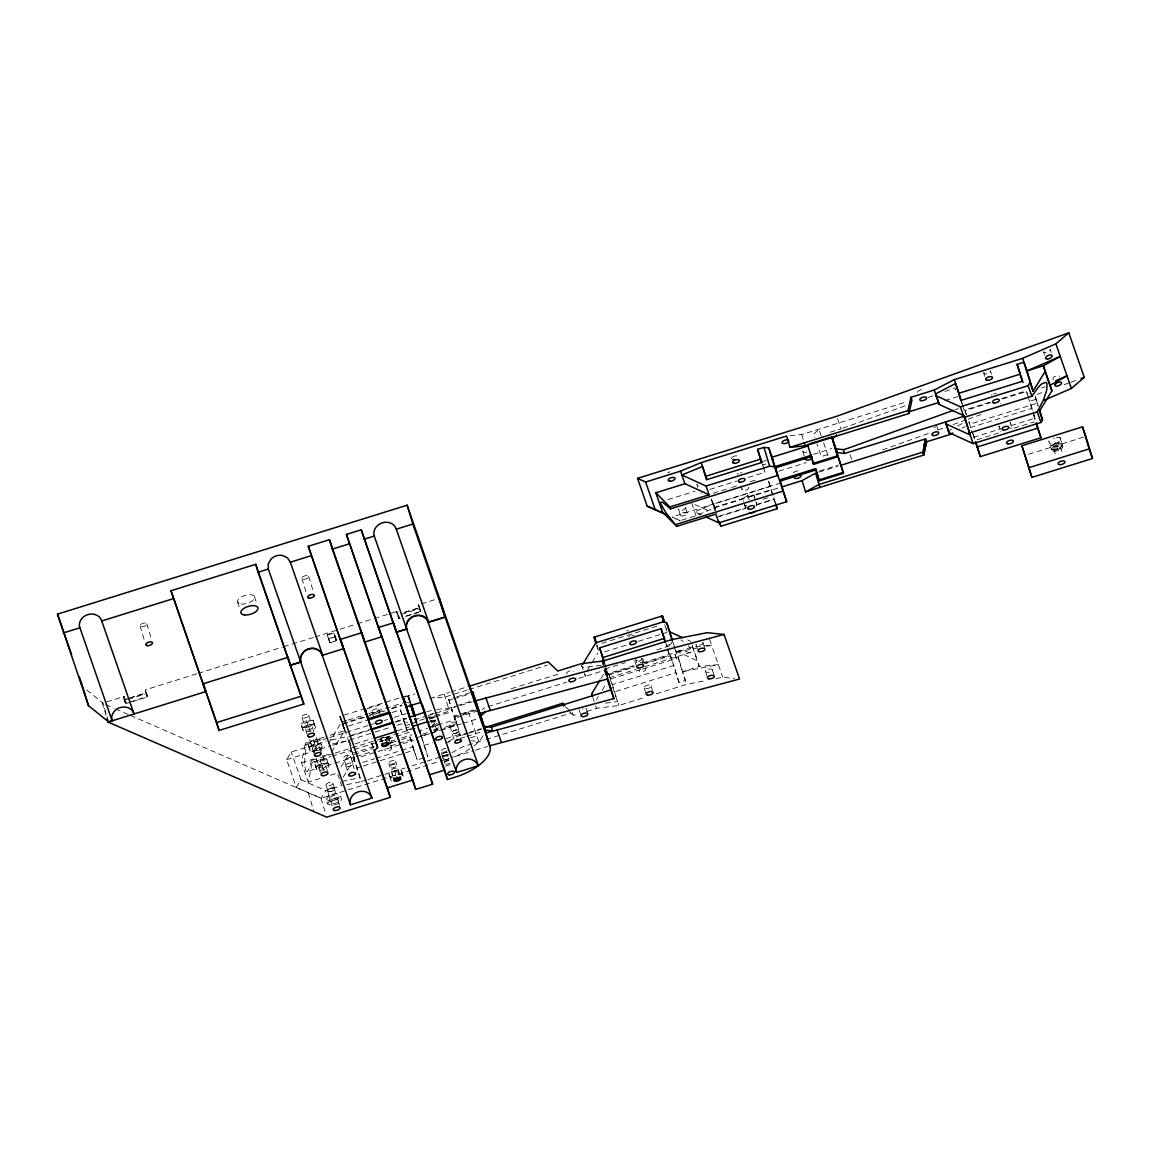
<?xml version="1.0" encoding="UTF-8"?>
<svg xmlns="http://www.w3.org/2000/svg" width="1150" height="1150" viewBox="0 0 1150 1150"><rect width="100%" height="100%" fill="white"/><g stroke="black" fill="none" stroke-linecap="round" stroke-linejoin="round"><path stroke-width="0.75" stroke-dasharray="5 3.75" d="M324.099 737.164L305.354 743.015L306.015 744.898L304.405 764.103L306.116 771.779L354.732 757.059M308.603 783.107L301.516 762.766L305.354 743.015M333.514 753.609L311.434 760.495L312.096 762.378L308.257 782.144L321.942 777.874M311.434 760.495L309.364 768.286L307.107 771.894M340.371 781.799L341.723 785.666L325.838 790.625L321.181 798.258L296.283 787.419L286.652 759.633L291.295 751.985L326.226 741.103M328.498 743.461L341.521 722.071L346.61 720.489M331.531 752.172L344.554 730.796L325.809 736.633M341.061 766.964L351.296 750.174L332.551 756.01M343.174 777.213L354.329 758.885L348.004 739.306M586.716 671.356L591.373 663.723M592.308 662.199L597.885 653.042M600.933 678.615L605.59 670.982L607.66 677.839M596.505 699.502L598.374 696.454M602.097 690.345L605.806 684.236M296.283 787.419L300.955 779.772L291.295 751.985M326.269 799.552L328.799 795.699L335.8 793.514L340.256 795.196L341.564 799.523L339.034 803.39L332.034 805.561L327.577 803.893L326.269 799.552L330.726 801.234L337.726 799.049L340.256 795.196M327.577 803.893L330.107 800.026L337.108 797.856L341.564 799.523M462.674 715.516L468.021 710.628L478.802 741.621L471.442 740.701M482.425 709.679L484.567 707.724M388.614 739.939L390.713 738.041L388.815 736.345M301.041 724.04L306.533 720.547L313.145 720.259L314.252 723.465L315.574 727.792L310.069 731.285L303.456 731.572L301.041 724.04L303.456 731.572M302.349 728.381L307.841 724.888L314.453 724.601L315.574 727.792M302.148 727.231L308.761 726.944L314.252 723.465M307.769 743.417L313.274 739.924L319.887 739.637L320.994 742.842L315.502 746.321L308.89 746.609L307.769 743.417L310.198 750.95L316.811 750.663L322.302 747.169L319.887 739.637M309.077 747.744L314.582 744.266L321.195 743.978L322.302 747.169M314.511 762.795L320.016 759.302L326.629 759.014L327.736 762.206L329.044 766.547L323.553 770.026L316.94 770.313L314.511 762.795L316.94 770.313M315.819 767.122L321.324 763.643L327.937 763.356L329.044 766.547M754.917 498.108L753.883 495.147L747.773 495.42L742.699 498.64L743.719 501.587M315.632 765.986L322.244 765.699L327.736 762.206M427.8 723.364L433.306 719.871L434.614 724.212L431.854 725.952M428.907 726.556L435.519 726.268L439.645 723.652M433.521 730.753L436.827 730.609L440.953 727.993M394.579 770.601L395.887 774.928L390.396 778.421L391.503 781.612L389.074 774.079L394.579 770.601L401.192 770.313L402.299 773.504L399.553 775.244M1055.542 443.224L1050.453 446.444L1051.488 449.406L1057.598 449.132L1062.672 445.912L1061.651 442.951L1055.542 443.224L1053.889 437.762M1051.531 449.808L1048.8 440.982L1049.835 443.929L1055.944 443.67L1061.033 440.45L1059.998 437.489L1055.413 437.69M644.604 666.727L690.101 652.553L691.61 651.662L691.639 649.966L688.332 645.711M448.486 741.376L458.951 735.612L467.461 732.952M451.893 752.689L462.372 746.911L484.337 740.068M948.391 430.704L951.481 429.108M957.648 425.917L963.815 422.726M962.076 428.202L965.166 426.607M389.203 743.619L392.021 742.383L390.713 738.041M387.147 744.452L392.021 742.383L389.174 739.838L388.298 736.949M681.734 520.159L696.038 515.703L714.538 507.869L778.521 487.945M387.766 743.978L392.021 742.383L388.398 743.015M842.734 428.231L906.387 405.346M928.165 397.512L933.182 395.715M944.912 391.489L954.96 387.881L955.722 390.166M955.046 409.759L958.381 408.552M882.467 449.966L929.559 433.033M937.969 430.014L944.696 427.599M953.106 424.566L966.561 419.736M968.242 419.132L981.697 414.287M1037.199 394.335L1043.927 391.92M1064.109 384.661L1069.155 382.849M1070.837 382.246L1075.883 380.42M789.949 435.692L801.766 434.527L906.861 401.767M830.242 432.199L835.015 430.718M838.091 429.755L841.053 428.835L837.258 417.91M944.969 400.588L957.677 396.621M763.327 461.366L766.346 460.417M762.349 464.169L762.694 464.988L765.713 464.039M667.819 499.661L695.031 491.179M813.409 454.293L831.795 448.558M709.852 489.411L736.575 481.088M748.262 477.437L764.951 472.247L763.269 467.403M989.733 402.198L964.131 410.176L962.449 405.332M1001.679 398.475L1025.584 391.029M966.101 414.043L965.08 410.651L990.682 402.673M1002.628 398.949L1026.519 391.503L1028.776 397.957M827.698 454.581L821.344 456.564L816.902 443.799M1041.699 387.838L1045.091 386.788M778.837 471.198L806.279 462.645M713.187 493.264L730.02 488.017M731.702 487.499L738.429 485.401M750.202 481.721L756.944 479.636M780.994 482.871L672.089 516.982L680.153 520.648L673.886 517.917M819.605 471.011L838.465 465.132M715.573 510.37L713.676 504.059L770.04 486.493L773.26 496.139M818.915 472.118L837.516 466.325M711.318 499.258L713.805 507.509L771.018 489.684M970.197 427.613L1031.651 408.466L1035.977 421.346M129.519 702.118L147.459 696.526L146.323 692.76L125.12 699.358L124.114 696.454L102.393 703.225L106.016 715.214M196.693 673.842L145.202 689.885L146.28 692.99L131.028 697.734M198.202 673.368L282.339 647.148M283.676 646.731L313.174 637.546M314.884 637.014L355.479 624.364M357.19 623.832L373.118 618.858M374.282 618.499L397.095 611.398L398.116 614.301M405.562 616.515L420.814 611.771L418.543 604.713L436.224 599.207M329.863 642.864L327.189 634.642L333.974 632.529L335.397 636.597L336.648 640.751L329.863 642.864L328.454 638.796L335.397 636.597M327.362 635.016L333.716 633.032L335.067 636.913L328.713 638.883L329.849 642.663L336.202 640.679L333.716 633.032M763.126 499.272L769.954 497.145M404.628 612.26L419.304 607.689L418.284 604.785L420.44 611.469L405.763 616.041M129.332 698.266L124.243 699.847L123.165 696.756L125.436 703.814L130.525 702.219M404.369 612.562L419.621 607.804L418.543 604.713M719.196 516.149L746.523 507.639M756.772 504.448L773.849 499.114L775.517 503.916M717.169 517.198L745.775 508.286M755.881 505.137L774.381 499.359M973.561 437.302L1000.874 428.792M1011.123 425.601L1035.014 418.154L1029.897 401.177L1036.251 399.208L1038.177 405.576M132.221 701.701L147.473 696.943L145.303 689.856M420.814 611.771L419.736 608.666L397.699 615.538L398.777 618.628L403.866 617.047M977.054 439.717L1000.615 432.371M1014.084 428.174L1034.296 421.878M1028.603 454.279L1084.163 436.971M362.94 717.097L342.599 723.436L345.216 732.679L339.811 716.421L399.726 697.878M401.422 697.36L408.192 695.247L410.464 701.471M366.864 708.86L383.166 703.786M405.016 696.972L414.906 693.881M348.206 719.986L366.951 714.15M368.647 713.618L405.936 702.003M369.725 714.984L384.977 710.24M391.762 708.127L401.925 704.95M339.811 716.421L342.513 724.169L364.55 717.298M366.246 716.781L384.891 710.959M391.676 708.846L401.839 705.683M601.867 643.353L659.511 625.384M429.999 698.467L449.262 692.458M450.973 691.926L467.993 686.622M348.68 726.024L367.051 720.303M392.092 712.497L400.444 709.895L407.79 732.78M467.302 690.058L445.165 696.957L433.363 698.136M468.999 689.526L547.299 665.131M429.18 727.72L454.911 719.713L448.716 699.401L455.156 697.403M456.766 696.9L471.27 692.386M306.015 744.898L328.095 738.012M329.791 737.481L374.023 723.695M384.143 720.547L387.593 719.469M394.335 717.37L406.223 713.676M448.716 699.401L449.046 700.321L452.266 699.329M453.876 698.826L468.366 694.298M604.569 651.863L628.303 644.46M638.48 641.298L660.517 634.426M662.199 633.894L667.288 632.313M351.397 735.324L370.199 729.474M395.816 721.481L406.065 718.29M426.578 711.893L433.406 709.766M348.723 736.762L368.747 730.509M395.456 722.186L406.611 718.764M436.784 709.435L448.586 708.256L455.371 706.143M457.053 705.626L472.319 700.867M511.304 688.721L558.771 673.929M286.652 759.633L330.898 745.833M332.609 745.301L373.448 732.579M375.159 732.047L390.468 727.274M397.282 725.147L407.603 722.099M414.302 719.842L426.219 716.134M427.915 715.602L458.562 706.057M460.259 705.525L472.176 701.816M417.464 726.225L416.041 721.51L424.623 718.836M426.334 718.304L452.065 710.283M400.444 709.895L405.317 725.65L409.86 724.241M411.369 723.767L415.912 722.344L414.704 718.333L415.912 722.344M430.201 718.477L433.636 717.399M435.347 716.867L452.496 711.519L449.046 700.321M666.195 645.653L673.038 643.511L671.686 639.644M355.005 743.892L371.967 738.616M397.382 730.696L409.256 726.987M656.751 649.865L672.003 645.121L671.039 642.031M301.516 762.766L313.49 759.029M323.768 755.837L330.611 753.696M411.499 728.582L406.956 729.991L403.592 719.713L405.317 725.65M335.211 753.077L418.442 727.145L422.136 737.754M457.628 726.268L454.466 715.918L473.786 709.895M607.358 677.494L604.914 669.041L625.255 662.702M454.466 715.918L454.782 716.838L461.222 714.84M462.832 714.337L477.336 709.823M487.988 706.661L566.619 682.166M578.594 678.428L604.497 670.364L606.754 676.847M312.096 762.378L330.841 756.542M354.373 749.426L410.823 731.846M478.573 710.729L454.408 718.261L454.911 719.713M418.384 729.488L418.887 730.94L427.469 728.266M674.044 646.401L676.056 652.179L692.516 647.062L702.607 646.099M352.619 753.236L374.656 746.364M391.604 741.089L394.996 740.025M401.781 737.912L411.944 734.749M606.582 673.842L604.871 668.179L606.898 674.001L634.009 665.548M642.491 662.903L674.705 652.869L676.401 658.519L679.089 659.741L685.357 680.484L679.003 682.453L670.508 655.802L644.906 663.78M604.742 664.801L608.106 674.489L633.722 666.511M645.668 662.788L669.559 655.342L667.518 648.543M366.419 780.031L361.359 781.612L352.662 754.86L372.859 748.564M391.359 742.799L399.783 740.169M401.465 739.651L409.874 737.021L417.234 759.906L424.796 757.548M614.172 691.926L609.054 674.964L634.656 666.971M427.527 732.665L420.67 734.807L427.829 756.599L417.723 724.356M434.398 730.523L437.819 729.459M444.691 727.317L456.694 723.58M421.101 736.043L429.683 733.369M431.394 732.837L457.125 724.816M356.428 756.527L371.738 751.755M390.439 745.933L397.239 743.806M398.949 743.274L414.244 738.516M415.955 737.984L429.41 733.786M431.077 733.269L439.444 730.667M441.111 730.135L461.179 723.882M462.846 723.364L477.882 718.678M609.212 677.753L636.166 669.357M361.1 756.772L376.366 752.014M378.062 751.496L413.655 740.399M640.809 669.616L608.594 679.65L604.914 669.041M642.505 669.084L676.401 658.519L673.771 650.943M362.768 762.45L374.541 758.77M376.223 758.253L399.783 750.907M401.465 750.389L413.253 746.709M609.054 674.964L612.433 684.638L673.871 665.491L679.003 682.453M423.948 745.459L432.529 742.799M446.243 738.516L459.971 734.246L460.474 735.698L466.914 733.686M330.496 775.201L335.627 773.605M469.157 732.421L481.074 728.712M356.644 768.042L361.689 766.475M363.371 765.958L378.522 761.228M380.204 760.711L403.765 753.365M405.447 752.848L413.856 750.217L417.234 759.906M468.524 733.183L484.639 728.166M445.496 743.015L453.531 740.514M459.957 738.516L465.074 736.92M466.771 736.388L482.094 731.616M615.883 691.394L675.625 672.779M470.451 737.84L476.804 735.856M486.033 739.536L570.558 713.201M572.254 712.669L573.562 715.487L578.493 713.949M442.089 756.269L447.681 754.529M368.101 779.513L405.131 767.97M411.872 765.871L425.342 761.674M427.024 761.156L440.493 756.959M442.175 756.427L448.902 754.328M586.716 711.39L596.562 708.314L618.901 705.482L646.012 697.029M130.396 715.401L321.022 798.301L438.739 761.616M440.45 761.084L448.974 758.439M454.983 756.556L473.843 750.677M475.568 750.145L487.571 746.408M656.19 693.867L686.708 684.351L705.597 680.628M444.791 760.164L448.989 758.856M444.015 761.803L451.001 759.633M445.323 766.144L450.915 764.391M388.183 743.489L392.021 742.383M331.243 740.011L347.976 736.388M332.594 743.892L349.327 740.269L352.144 748.334M342.01 781.454L360.022 777.731L352.662 754.86M346.639 784.659L361.359 781.612M715.904 678.586L722.775 677.235L734.505 678.486M676.056 652.179L696.383 648.212M706.546 646.228L711.634 645.236L722.775 677.235M385.652 740.456L389.174 739.838M601.306 665.232L582.418 667.633L581.842 665.749M605.533 703.139L617.55 701.615L612.433 684.638M704.289 645.941L711.634 645.236L708.371 635.821M399.194 774.784L402.5 774.64L403.607 777.846L401.192 770.313M690.101 652.553L678.227 650.196M406.726 702.477L410.004 702.88M105.685 704.663L113.922 708.242M115.575 708.946L128.743 714.682M300.955 779.772L325.838 790.625M694.887 504.577L709.392 511.189M701.141 514.769L694.686 511.822L713.187 504.002L715.185 510.6M687.599 639.932L690.805 641.398M676.056 651.029L697.561 660.819L699.272 666.482L718.405 664.643L682.324 671.758L676.056 651.029L679.089 659.741M680.929 639.932L683.387 641.571M86.811 690.043L102.925 703.053L108.1 720.188M569.221 711.419L573.562 715.487M565.469 706.819L570.63 711.433M410.607 702.679L410.579 703.11M340.673 716.881L342.513 724.169M342.599 723.436L345.316 731.242M1035.244 396.29L1037.602 403.075L969.795 424.206L968.889 421.619M1011.152 425.356L1010.131 422.395L1011.986 428.088M999.968 428.849L998.933 425.888L1000.586 431.351M965.08 410.651L967.322 417.105M973.144 433.838L975.372 440.234M960.768 400.488L961.889 403.707M850.008 454.581L851.647 459.281M821.258 436.08L818.915 429.353L813.568 434.24L814.689 437.417M823.601 442.808L829.208 458.908M768.717 481.332L771.894 491.122M756.571 503.571L756.053 502.09L756.614 503.973M713.676 504.059L717.011 513.648M711.505 499.158L714.538 507.869M713.805 507.509L714.926 510.729M691.653 503.111L696.038 515.703M691.955 644.676L697.561 660.819M692.516 647.062L699.272 666.482L682.324 671.758L686.708 684.351M664.657 624.738L666.77 630.804M670.508 655.802L673.871 665.491M667.316 648.873L669.559 655.342M603.391 660.919L604.296 663.507M615.308 695.146L618.901 705.482M596.807 645.725L599.481 653.444M581.512 665.045L585.436 676.301L584.861 674.418M593.141 698.223L594.219 701.558M595.671 705.726L596.562 708.314M419.419 608.551L420.44 611.469M451.562 708.831L452.496 711.519M444.159 694.054L448.586 708.256M397.584 614.675L396.506 611.57L398.777 618.628M416.041 721.51L416.473 722.746L415.668 720.188M389.074 774.079L390.195 777.285M336.648 640.751L333.974 632.529M334.866 636.798L336.202 640.679M373.563 748.061L371.249 741.419L373.146 747.701M327.189 634.642L329.849 642.663M354.329 758.885L346.049 733.096M337.856 774.525L339.365 778.881M147.459 696.526L146.438 693.622L124.358 700.709L125.436 703.814M146.395 693.838L147.473 696.943M125.249 700.221L126.27 703.124L124.114 696.454M606.783 676.416L603.951 667.805M341.435 719.009L346.596 735.267M418.341 728.597L421.058 736.388L418.442 727.145M414.992 718.621L416.329 722.761M602.14 662.084L603.52 666.454M602.284 660.071L603.721 664.7M415.811 718.175L417.162 722.962M1051.158 352.432L1050.223 349.327A3.551 1.639 -19.9 0 1 1047.851 351.914A3.551 1.639 -19.9 0 1 1043.783 352.087M1043.524 351.728L1044.531 355.062M1059.998 437.489L1062.729 446.315M1060.53 447.005L1062.499 453.546M1060.142 447.522L1060.703 449.406M1058.589 443.095L1059.164 444.978M1055.944 443.67L1057.598 449.132M1054.536 449.262L1055.111 451.145M1052.997 444.834L1053.572 446.717M1053.745 449.118L1056.217 457.283M1035.144 396.865L1038.033 406.439M1026.519 391.503L1027.554 394.896M1028.057 396.592L1031.651 408.466M1033.62 415.035L1035.604 421.604M991.501 374.095L990.509 370.803A3.551 1.639 -19.9 0 1 986.815 373.808A3.551 1.639 -19.9 0 1 983.997 372.269M983.811 373.204L984.759 376.366M973.029 433.924L974.999 440.493M968.961 422.036L972.541 433.909M961.572 401.695L963.111 406.784M936.503 425.299L937.868 429.827M801.766 434.527L803.706 440.982M802.916 451.519L804.253 455.989M773.849 497.662L775.273 502.392M768.531 481.433L772.901 495.966M762.709 464.801L764.06 469.272M753.883 495.147L755.536 500.609M747.773 495.42L749.426 500.882M740.887 485.875L742.023 489.641M744.539 504.318L745.43 507.466M697.863 487.514L696.957 484.524A3.551 1.639 -16.8 0 0 698.337 485.314M685.486 507.668L687.197 513.317A3.551 1.639 -16.8 0 1 682.122 516.034A3.551 1.639 -16.8 0 1 681.964 513.13A3.551 1.639 -16.8 0 1 687.197 513.317M678.615 509.349L680.326 514.999M712.454 669.961L714.322 676.171M703.009 642.821L704.893 649.046M705.453 671.341L707.466 677.997M696.009 644.201L698.021 650.871M672.98 642.031L675.021 648.801M665.462 641.758L667 646.846M642.922 658.95L644.216 663.191M651.044 685.803L653.027 692.415M641.599 658.677L643.598 665.289M636.568 662.472L635.72 659.64A3.551 1.639 -16.8 0 0 640.507 659.812M644.259 687.916L646.156 694.226M634.814 660.79L636.252 665.534M604.009 660.919L608.106 674.489M606.898 674.001L607.746 676.818M604.497 670.364L606.452 676.804M596.965 645.826L597.813 648.658M586.054 708.084L587.88 714.107M579.183 709.751L580.491 714.092M454.782 716.838L460.474 735.698M458.462 730.652L461.438 740.471M449.751 725.348A3.565 1.222 -17 0 0 453.574 725.449A3.565 1.222 -17 0 0 456.55 723.235A3.565 2.041 -16.6 0 0 452.496 722.344A3.565 2.041 -16.6 0 0 449.751 725.348L453.977 739.464M435.519 726.268L436.827 730.609M441.427 752.661L442.189 755.176M442.017 755.234L443.152 759A3.551 1.639 -16.8 0 1 444.748 756.916A3.551 1.639 -16.8 0 1 448.558 756.111M398.489 615.552L399.251 618.067L397.095 611.398M428.907 716.493L430.043 720.259M417.551 726.699L418.887 730.94M409.328 700.939L407.618 695.29L410.32 703.038L408.192 695.247M409.874 737.021L413.856 750.217M388.226 736.762L389.936 742.426M390.784 745.243L391.647 748.075M395.629 761.271L396.764 765.038M397.929 768.919L399.064 772.699M378.796 709.636L380.506 715.3M380.837 736.747L383.151 744.539M388.844 763.384L389.979 767.151M391.187 771.118L392.323 774.899M372.011 711.749L373.721 717.413M308.703 576.351L313.361 591.776M301.918 578.464L306.576 593.889M350.592 747.414L352.303 753.077M341.838 722.229L343.548 727.893M346.064 765.799L343.821 758.367A3.565 2.041 -16.6 0 1 346.553 755.349A3.565 2.041 -16.6 0 1 350.606 756.24L352.849 763.701M352.676 763.744L355.623 773.49M345.891 765.857L348.853 775.661M326.629 759.014L327.937 763.356M332.882 783.279A3.551 1.639 -16.8 0 1 327.808 785.996A3.551 1.639 -16.8 0 1 327.649 783.092A3.551 1.639 -16.8 0 1 332.882 783.279L334.578 788.943A3.551 1.639 -16.8 0 1 329.518 791.66A3.551 1.639 -16.8 0 1 329.36 788.756A3.551 1.639 -16.8 0 1 334.578 788.943M337.726 799.049L339.034 803.39M334.377 788.771L337.108 797.856M337.956 800.644L340.069 807.616M313.145 720.259L314.453 724.601M320.706 748.19L321.554 751.022M322.719 755.478L324.544 761.516A3.551 1.639 -16.8 0 1 319.757 764.376A3.551 1.639 -16.8 0 1 319.082 761.616A3.551 1.639 -16.8 0 1 324.544 761.516M325.853 765.842A3.551 1.639 -16.8 0 1 321.066 768.703A3.551 1.639 -16.8 0 1 320.39 765.943A3.551 1.639 -16.8 0 1 325.853 765.842L327.951 772.829M316.437 737.653L317.803 742.181A3.551 1.639 -16.8 0 1 312.929 744.999A3.551 1.639 -16.8 0 1 312.426 742.196A3.551 1.639 -16.8 0 1 317.803 742.181M319.111 746.523A3.551 1.639 -16.8 0 1 314.238 749.34A3.551 1.639 -16.8 0 1 313.734 746.523A3.551 1.639 -16.8 0 1 319.111 746.523L321.224 753.494M308.717 715.056L310.989 722.588M312.297 726.929L314.41 733.901M322.244 765.699L323.553 770.026M320.016 759.302L321.324 763.643M315.502 746.321L316.811 750.663M313.274 739.924L314.582 744.266M308.761 726.944L310.069 731.285M306.533 720.547L307.841 724.888M326.011 784.976L327.721 790.625M327.606 790.898L329.877 798.445M330.726 801.234L332.868 808.349M328.799 795.699L330.107 800.026M313.921 750.303L315.201 754.544M316.351 758.957L317.716 763.485M319.024 767.826L321.123 774.798M309.594 739.551L310.96 744.064M312.283 748.406L313.964 753.983M302.019 717.37L304.304 724.917M305.613 729.244L307.711 736.216M308.89 746.609L310.198 750.95M321.022 798.301L325.68 813.726M254.624 596.807L256.522 603.06M308.257 792.753L313.95 811.613M237.633 601.953L239.991 609.759M146.855 623.875L151.498 639.299M140.07 625.988L144.728 641.413M666.195 628.648L666.928 631.091M597.037 645.006L597.554 646.904M1010.031 428.044A5.865 2.702 -16.8 0 1 1011.094 428.303M746.048 506.618A5.865 2.702 -16.8 0 1 744.812 504.864M756.197 503.369A5.865 2.702 -16.8 0 1 756.312 505.482M745.847 508.07A5.865 2.702 -16.8 0 1 746.436 505.137M991.458 395.068A3.551 1.639 -16.8 0 1 992.076 394.608M993.686 393.875A3.551 1.639 -16.8 0 1 996.245 393.588M737.179 474.317A3.551 1.639 -16.8 0 1 738.559 473.441M740.312 472.894A3.551 1.639 -16.8 0 1 741.98 472.823M731.443 458.749A3.551 1.639 -16.8 0 1 731.63 457.829M732.061 457.341A3.551 1.639 -16.8 0 1 736.057 455.831A3.551 1.639 -16.8 0 1 738.257 457.082M748.549 487.169A3.551 1.639 -16.8 0 1 745.502 490.259A3.551 1.639 -16.8 0 1 742.21 488.736M685.342 507.251A3.551 1.639 -16.8 0 1 682.137 510.183A3.551 1.639 -16.8 0 1 678.716 508.889M667.762 472.823A3.551 1.639 -16.8 0 1 670.277 471.859M701.471 493.134A3.565 2.041 -16.6 0 1 700.666 493.048M806.84 452.007A3.551 1.639 -16.8 0 1 803.376 452.022A3.551 1.639 -16.8 0 1 803.519 450.11M793.27 472.995A3.551 1.639 -16.8 0 1 796.389 471.169A3.551 1.639 -16.8 0 1 799.609 471.428M1000.557 403.736A3.551 1.639 -16.8 0 1 1001.219 403.894M917.599 392.323A3.551 1.639 -19.9 0 1 920.647 389.807A3.551 1.639 -19.9 0 1 924.284 390.123M935.597 426.779A3.551 1.639 -19.9 0 1 934.116 427.671M1053.688 379.471A3.551 1.639 -19.9 0 1 1054.924 376.467A3.551 1.639 -19.9 0 1 1059.653 376.452M628.604 636.769A3.551 1.639 -16.8 0 1 629.984 635.893M631.738 635.346A3.551 1.639 -16.8 0 1 634.053 635.433M640.277 662.688A3.551 1.639 -16.8 0 1 643.957 662.817M390.914 747.443A3.551 1.639 -16.8 0 1 390.641 749.8A3.551 1.639 -16.8 0 1 385.997 750.936A3.551 1.639 -16.8 0 1 385.48 748.779M645.193 668.207A3.551 1.639 -16.8 0 1 643.066 671.442A3.551 1.639 -16.8 0 1 639.314 670.033M387.076 737.553A3.551 1.639 -16.8 0 1 385.336 740.197M382.706 740.844A3.551 1.639 -16.8 0 1 380.736 739.105M382.533 737.754A3.551 1.639 -16.8 0 1 383.396 737.423M314.654 750.936A3.551 1.639 -16.8 0 1 315.387 748.291A3.551 1.639 -16.8 0 1 320.318 747.73A3.551 1.639 -16.8 0 1 318.708 750.476M434.398 716.335A3.551 1.639 -16.8 0 1 429.784 717.212A3.551 1.639 -16.8 0 1 429.769 714.926A3.551 1.639 -16.8 0 1 434.398 713.647M435.534 720.101A3.551 1.639 -16.8 0 1 430.129 720.461A3.551 1.639 -16.8 0 1 433.895 717.471M350.606 756.24A3.565 1.222 -17 0 1 347.631 758.454A3.565 1.222 -17 0 1 343.807 758.367M447.221 750.706A3.551 1.639 -16.8 0 1 441.298 751.769M441.226 750.49A3.551 1.639 -16.8 0 1 445.668 748.477M448.356 754.472A3.551 1.639 -16.8 0 1 443.814 755.996A3.551 1.639 -16.8 0 1 442.491 754.098A3.551 1.639 -16.8 0 1 446.804 752.258M641.341 658.317A3.551 1.639 -16.8 0 1 639.616 660.962A3.551 1.639 -16.8 0 1 635.073 661.164M567.008 674.058A3.551 1.639 -16.8 0 1 568.833 671.255A3.551 1.639 -16.8 0 1 573.39 671.399M583.179 708.817A3.551 1.639 -16.8 0 1 582.303 709.104M702.751 642.447A3.565 1.624 -8.9 0 1 700.508 644.963A3.565 1.624 -8.9 0 1 696.023 644.187M387.967 736.402A3.551 1.639 -16.8 0 1 385.811 739.22A3.551 1.639 -16.8 0 1 381.441 738.875M483 735.655A43.642 20.154 -16.8 0 1 473.412 746.35M469.847 748.88A43.642 20.154 -16.8 0 1 452.396 757.376M448.184 754.529A3.551 1.639 -16.8 0 1 443.397 756.024A3.551 1.639 -16.8 0 1 442.635 753.825A3.551 1.639 -16.8 0 1 447.422 752.33M450.009 763.097A3.551 1.639 -16.8 0 1 445.841 764.132M444.461 763.341A3.551 1.639 -16.8 0 1 446.056 761.257A3.551 1.639 -16.8 0 1 449.866 760.438M435.433 720.116A3.551 1.639 -16.8 0 1 429.884 720.36A3.551 1.639 -16.8 0 1 434.499 717.428M438.495 727.763A3.551 1.639 -16.8 0 1 432.587 728.827M432.515 727.548A3.551 1.639 -16.8 0 1 436.957 725.535M395.427 775.546A3.551 1.639 -16.8 0 1 392.567 773.821A3.551 1.639 -16.8 0 1 398.087 772.024A3.551 1.639 -16.8 0 1 397.181 774.971M385.696 737.452A3.551 1.639 -16.8 0 1 385.839 740.111M382.447 741.161A3.551 1.639 -16.8 0 1 380.894 738.947M382.274 738.07A3.551 1.639 -16.8 0 1 384.905 737.423M448.701 758.756A3.551 1.639 -16.8 0 1 444.533 759.791M437.187 723.422A3.551 1.639 -16.8 0 1 431.279 724.5M431.207 723.206A3.551 1.639 -16.8 0 1 435.634 721.208M642.318 658.447A3.551 1.639 -16.8 0 1 641.269 659.396M626.894 631.12A3.551 1.639 -16.8 0 1 628.274 630.243M705.654 670.479L705.424 670.91A3.565 1.624 -9 0 0 706.229 672.017L706.862 672.232A3.565 1.624 -9 0 0 711.505 671.456A3.565 1.624 -9 0 0 711.735 669.271L711.045 669.07A3.565 1.624 -9 0 0 705.683 670.45M458.419 731.515L458.074 731.989A3.436 1.596 -16.8 0 1 452.467 733.341A3.436 1.596 -16.8 0 1 454.739 730.279A3.436 1.596 -16.8 0 1 458.419 731.515M1055.125 449.909A3.551 1.639 -16.8 0 0 1060.544 447.436A3.551 1.639 -16.8 0 0 1055.743 446.832A3.551 1.639 -16.8 0 0 1055.125 449.909M1053.242 449.219A5.865 2.702 -16.8 0 0 1062.197 445.151A5.865 2.702 -16.8 0 0 1054.263 444.159A5.865 2.702 -16.8 0 0 1053.242 449.219M1053.803 451.102A5.865 2.702 -16.8 0 0 1062.773 447.034A5.865 2.702 -16.8 0 0 1054.823 446.042A5.865 2.702 -16.8 0 0 1053.803 451.102M390.224 764.175A3.551 1.639 -16.8 0 0 395.643 761.702A3.551 1.639 -16.8 0 0 390.842 761.099A3.551 1.639 -16.8 0 0 390.224 764.175M391.359 767.941A3.551 1.639 -16.8 0 0 396.793 765.483A3.551 1.639 -16.8 0 0 391.978 764.879A3.551 1.639 -16.8 0 0 391.359 767.941M347.271 766.648A3.551 1.639 -16.8 0 0 352.705 764.189A3.551 1.639 -16.8 0 0 347.889 763.571A3.551 1.639 -16.8 0 0 347.271 766.648M453.387 733.585A3.551 1.639 -16.8 0 0 458.821 731.113A3.551 1.639 -16.8 0 0 454.006 730.509A3.551 1.639 -16.8 0 0 453.387 733.585M645.624 688.706A3.551 1.639 -16.8 0 0 651.058 686.248A3.551 1.639 -16.8 0 0 646.242 685.63A3.551 1.639 -16.8 0 0 645.624 688.706M373.391 712.54A3.551 1.639 -16.8 0 0 378.81 710.082A3.551 1.639 -16.8 0 0 374.009 709.478A3.551 1.639 -16.8 0 0 373.391 712.54M328.986 791.674A3.551 1.639 -16.8 0 0 334.406 789.202A3.551 1.639 -16.8 0 0 329.561 788.627A3.551 1.639 -16.8 0 0 328.986 791.674M331.272 799.221A3.551 1.639 -16.8 0 0 336.677 796.734A3.551 1.639 -16.8 0 0 331.832 796.159A3.551 1.639 -16.8 0 0 331.272 799.221M392.624 771.88A3.551 1.639 -16.8 0 0 397.972 769.35A3.551 1.639 -16.8 0 0 393.07 768.847A3.551 1.639 -16.8 0 0 392.624 771.88M332.58 803.548A3.551 1.639 -16.8 0 0 337.985 801.076A3.551 1.639 -16.8 0 0 333.155 800.501A3.551 1.639 -16.8 0 0 332.58 803.548M303.557 718.074A3.551 1.639 -16.8 0 0 308.804 715.473A3.551 1.639 -16.8 0 0 303.758 715.084A3.551 1.639 -16.8 0 0 303.557 718.074M305.828 725.607A3.551 1.639 -16.8 0 0 311.075 723.005A3.551 1.639 -16.8 0 0 306.029 722.631A3.551 1.639 -16.8 0 0 305.828 725.607M307.136 729.948A3.551 1.639 -16.8 0 0 312.383 727.346A3.551 1.639 -16.8 0 0 307.338 726.958A3.551 1.639 -16.8 0 0 307.136 729.948M240.954 603.966A8.884 4.097 -16.8 0 0 254.653 597.914A8.884 4.097 -16.8 0 0 242.779 596.246A8.884 4.097 -16.8 0 0 240.954 603.966M141.45 626.779A3.551 1.639 -16.8 0 0 146.869 624.306A3.551 1.639 -16.8 0 0 142.054 623.702A3.551 1.639 -16.8 0 0 141.45 626.779M303.298 579.255A3.551 1.639 -16.8 0 0 308.717 576.797A3.551 1.639 -16.8 0 0 303.916 576.193A3.551 1.639 -16.8 0 0 303.298 579.255"/><path stroke-width="1.5" d="M926.138 440.321L923.292 453.589L925.046 449.046L926.138 440.321L924.039 446.143L925.046 449.046L923.795 455.041L805.503 491.898L802.082 480.599L815.537 473.182L819.964 487.399M924.039 446.143L925.419 438.941M924.442 452.051L924.169 451.317L923.795 455.041L922.789 452.137L925.549 438.897L840.894 465.276M666.037 514.51L647.177 506.144L637.546 478.357L645.61 482.022L680.541 471.141L701.155 462.645L786.586 436.037L789.992 447.336L805.173 445.826L909.003 413.482L907.997 410.579L910.929 397.282L934.246 390.022L954.299 379.644L1022.58 358.369L1055.901 343.864L1068.796 332.839L1084.292 377.401L1071.398 388.427L1044.042 400.286M909.003 413.482L911.95 400.186L910.929 397.282M925.046 449.046L926.742 441.744L925.549 438.897M457.254 739.68A3.479 1.596 -25.3 0 0 455.285 741.161L454.969 741.75A3.206 1.394 -41.9 0 0 455.256 742.986L455.731 743.101A3.479 1.596 -25.3 0 0 457.988 742.814L460.949 741.606A3.464 1.409 -79.7 0 1 461.323 741.247L460.575 739.723L457.269 739.709M964.577 417.306L969.464 433.004L1037.271 411.872L1043.151 400.588L1046.716 390.238L1047.032 383.582L1045.911 382.26L1041.469 384.071L1038.45 387.076L1031.852 396.276L964.045 417.407L960.351 406.798L936.158 395.772L935.583 393.889L955.636 383.525L960.768 400.488L1022.206 381.34L1017.089 364.377L1023.931 362.236L1033.074 391.216L1045.12 371.436L1043.409 365.772L1060.242 356.399L1055.901 343.864M582.777 664.211L595.801 642.836L663.607 621.704L666.899 623.214L672.477 640.349M592.207 695.779L591.632 693.881L599.998 680.139M960.351 406.798L1028.158 385.667L1030.055 382.548M1022.58 358.369L1026.95 370.904L1043.409 365.772L1051.876 390.856L1039.485 411.211L1042.518 419.937L1040.966 422.481L973.159 443.613L948.966 432.587L945.372 422.036L949.742 434.585L926.742 441.744M382.202 743.288C380.003 747.169 388.053 744.927 389.203 743.619M389.275 712.195L368.086 718.793L365.24 709.363L377.66 747.586L374.095 750.849L390.281 797.352L326.701 817.161L108.086 722.071L107.051 718.649M485.702 711.505L480.355 716.393L479.219 712.612M832.399 438.883L836.668 434.973M361.229 529.805L447.479 779.527L458.088 776.221A43.642 20.154 -16.8 0 0 475.539 767.726L479.104 765.196A43.642 20.154 -16.8 0 0 490.159 746.896L412.821 524.041L396.29 529.187A11.543 10.235 -19.2 0 0 382.317 522.819A11.543 10.235 -19.2 0 0 374.253 536.058L456.607 772.498L478.386 765.713L428.159 622.337A11.241 9.962 -19.2 0 0 414.546 616.141A11.241 9.962 -19.2 0 0 406.698 629.021L396.261 632.27L361.229 529.805L346.409 534.419L381.599 636.841L364.478 642.174L361.804 632.701L340.443 639.357L377.66 747.586M1050.166 385.207L1067.013 375.82L1060.242 356.399L1026.95 370.904L1033.074 391.216M805.503 491.898L818.958 484.495L922.789 452.137M386.386 744.855L388.183 743.489L388.125 742.21M949.742 434.585L952.833 432.989M1055.758 380.707L1067.013 375.82L1071.398 388.427M1068.796 332.839L836.697 416.286L637.546 478.357M953.364 410.363L847.823 448.313L843.381 449.693L836.007 448.773L837.143 452.539L844.517 453.459L964.447 416.099L970.14 434.944L945.947 423.919M1080.928 378.609L1084.292 377.401M112.154 720.791L79.379 626.175A11.543 10.235 -19.2 0 1 88.162 614.488A11.543 10.235 -19.2 0 1 101.416 620.051L134.018 713.977L133.774 713.029A11.543 10.235 -19.2 0 0 120.506 707.48A11.543 10.235 -19.2 0 0 111.722 719.152L112.154 720.791L108.618 721.913L88.464 705.64L57.5 614.143L407.129 505.181L439.473 598.187L445.007 617.09L428.159 622.337M396.434 632.227L406.597 629.036A11.543 10.235 -19.2 0 1 414.661 615.811A11.543 10.235 -19.2 0 1 428.634 622.179L445.165 617.033M287.946 657.369L290.332 665.289L300.783 662.026L300.495 661.264A11.328 10.034 -19.2 0 1 308.071 649.247A11.328 10.034 -19.2 0 1 321.612 653.646L322.23 655.342L343.462 648.729L308.286 546.293L329.475 539.695L396.003 731.558L374.814 738.171L340.443 639.357M108.086 722.071L205.721 691.624L170.991 590.726L255.746 564.319L290.476 665.217L300.653 662.069L300.653 656.707L303.6 651.849A11.543 10.235 -19.2 0 1 314.626 648.413L319.743 650.756L322.69 655.198L290.317 562.149M255.746 564.319L258.132 572.24L268.295 569.063L268.295 563.701L271.242 558.857A11.543 10.235 -19.2 0 1 282.268 555.421L287.385 557.75L290.346 562.192L311.132 555.723M63.193 632.989L79.81 627.814M101.674 621L173.377 598.647M329.475 539.695L332.321 549.125L349.255 543.849M364.076 539.221L374.253 536.058M779.887 479.679L786.686 501.716L718.879 522.848L715.846 514.136L676.646 526.341L666.296 513.202L660.689 503.973L660.416 502.392L662.457 502.176L670.565 508.861L777.572 475.511L774.554 466.842L769.652 466.224L706.071 486.033L681.878 475.007L702.506 466.526L706.488 479.723L761.587 462.559L757.591 449.363L763.959 447.379L768.861 447.997L773.289 461.682L772.398 458.534M954.299 379.644L959.014 393.214L1020.467 374.066L1017.089 364.377M789.992 447.336L907.997 410.579M909.549 411.614L938.601 402.558L939.176 404.455L963.369 415.466M701.155 462.645L705.87 476.215L760.969 459.051L761.803 461.84M809.197 444.015L831.738 436.986L843.496 473.283L819.346 480.801L815.566 468.697L779.542 479.909L779.973 481.16L815.997 469.933M662.903 513.144L655.831 492.789L684.911 483.733L709.104 494.759L706.071 486.033M843.496 473.283L835.144 447.522L837.746 456.766L813.596 464.284L807.587 444.518L808.091 445.97L772.067 457.197L771.564 455.745L774.913 466.627L810.937 455.4M810.434 453.948L811.368 456.636L775.344 467.863L774.913 466.627M655.831 492.789L669.904 506.963L709.104 494.759M813.28 463.364L837.43 455.846L837.746 456.766M781.885 486.896L802.082 480.599M675.999 524.457L782.992 491.107L786.686 501.716M819.016 479.881L843.18 472.363M378.58 627.469L393.588 622.797M258.132 572.24L303.816 704.03L219.061 730.451L203.191 683.776L288.089 657.297M719.152 521.482L720.82 526.269L777.184 508.717L775.761 503.973M976.982 447.048L1037.587 428.159L1040.922 437.747L980.318 456.636L975.502 442.132M1021.904 445.74L1082.509 426.851L1085.844 436.439L1092.5 458.491L1031.895 477.379L1021.904 445.74L1031.895 477.379M1028.56 467.791L1089.165 448.902L1092.5 458.491M203.191 683.776L216.66 722.531L301.429 696.124M595.801 642.836L594.09 637.186L661.897 616.055L664.053 622.251M469.689 686.09L547.989 661.696L557.764 671.025L581.066 663.751L603.391 660.919L671.686 639.644L707.279 632.687L724.04 634.455L739.536 679.018L489.282 745.876M421.044 702.291L406.223 706.905L403.377 697.475L412.965 726.283L427.786 721.654L425.414 713.805M368.719 719.785L390.425 713.029M603.721 661.408L599.624 647.838L661.063 628.691L663.881 636.755M370.199 729.474L393.156 722.143L396.003 731.558M409.486 717.226L424.939 712.238L422.136 704.159M372.082 729.474L392.121 723.235M599.624 647.838L602.988 657.527L664.441 638.365L665.462 641.758M473.872 701.284L724.04 634.455M479.349 713.474L607.085 679.133M486.191 727.116L562.781 703.254L564.952 705.381M483.978 726.283L491.338 727.202L611.268 689.827L607.329 678.471M608.178 679.549L613.856 698.611L486.119 732.952L439.314 598.23M374.138 749.728L387.435 787.923L412.864 780.002L415.711 789.417L432.659 784.142L346.409 534.419M429.812 774.712L444.633 770.098L447.479 779.527M371.896 798.114L371.277 796.418A11.328 10.034 -19.2 0 0 357.736 792.019A11.328 10.034 -19.2 0 0 350.161 804.023L350.448 804.799L371.896 798.114L322.23 655.342M647.177 506.144L665.85 514.266M705.985 516.968L718.879 522.848M669.918 631.882L682.769 637.747M662.572 512.167L676.646 526.341M594.938 637.646L596.404 643.612M1045.12 371.436L1051.876 390.856M1028.158 385.667L1031.852 396.276M1037.271 411.872L1040.966 422.481M969.464 433.004L973.159 443.613M934.246 390.022L938.601 402.558M936.158 395.772L939.176 404.455M832.312 438.15L837.027 451.677M815.566 468.697L819.346 480.801M804.166 442.923L805.173 445.826M757.591 449.363L760.553 458.634M775.517 503.916L777.184 508.717M680.541 471.141L684.911 483.733M669.904 506.963L670.565 508.861M645.61 482.022L655.27 509.809M594.09 637.186L596.102 642.994M607.013 678.428L613.856 698.611M591.632 693.881L592.638 696.771M562.781 703.254L563.788 706.158M485.789 697.576L490.159 710.111M496.929 729.589L501.299 742.124M473.196 692.803L472.88 691.883L484.639 728.166M396.29 529.187L428.634 622.179M393.415 622.854L444.633 770.098M410.378 703.973L414.302 715.746M432.659 784.142L378.753 627.411M389.793 712.454L392.596 720.518M396.592 733.24L412.864 780.002M332.321 549.125L364.651 642.117M364.478 642.174L415.711 789.417M308.286 546.293L343.462 648.729M268.295 569.02L350.448 804.799M290.332 665.289L303.816 704.03M170.991 590.726L205.721 691.624M57.5 614.143L71.602 654.695M79.249 676.66L82.182 685.098M664.743 622.236L662.472 616.012L664.211 622.481M411.154 704.174L414.402 714.136M761.257 460.877L761.875 462.774M477.236 705.812L481.232 717.643L480.542 714.941M412.031 706.273L415.323 716.622M475.856 701.428L476.776 704.346M782.992 491.107L774.956 466.268L777.572 475.511M1082.509 426.851L1089.165 448.902M1039.629 410.363L1042.518 419.937M1036.466 422.999L1040.922 437.747M1036.107 423.243L1037.587 428.159M1020.97 375.762L1023.026 382.548M975.861 441.873L980.318 456.636M959.014 393.214L961.055 399.999M948.391 430.704L948.966 432.587M843.381 449.693L844.517 453.459M831.738 436.986L837.43 455.846M768.861 447.997L774.554 466.842M763.959 447.379L769.652 466.224M705.87 476.215L706.876 479.507M719.871 523.121L720.82 526.269M666.899 623.214L672.017 640.133M661.897 616.055L663.607 621.704M661.063 628.691L665.174 642.261M602.988 657.527L604.009 660.919M491.338 727.202L492.488 730.969L485.113 730.049L480.499 714.452M484.466 728.051L490.159 746.896M407.129 505.181L412.821 524.041M410.521 704.591L414.144 716.594M406.64 707.408L409.745 717.686M386.515 741.836L387.392 744.726M396.808 776.997L397.684 779.887M387.435 787.923L390.281 797.352M216.66 722.531L219.061 730.451M82.771 686.794L88.464 705.64M963.312 414.963L964.045 417.407M813.596 464.284L811.368 456.636M413.022 711.548L411.096 705.008M755.392 511.348A3.551 1.639 -16.8 0 1 749.484 512.426M807.257 457.067A3.565 1.222 -17 0 0 805.144 458.965A3.565 2.041 -16.6 0 0 809.212 459.856A3.565 2.041 -16.6 0 0 811.943 456.838A3.565 1.222 -17 0 0 809.025 456.507M734.476 459.468A3.551 1.639 -16.8 0 1 732.823 459.54M788.886 441.169A3.551 1.639 -16.8 0 1 784.171 443.613A3.551 1.639 -16.8 0 1 782.762 441.341A3.551 1.639 -16.8 0 1 788.21 440.076M797.971 474.849A3.551 1.639 -16.8 0 1 800.702 476.646A3.551 1.639 -16.8 0 1 795.139 478.371A3.551 1.639 -16.8 0 1 796.217 475.396M400.099 776.667A3.551 1.639 -16.8 0 1 398.489 779.312A3.551 1.639 -16.8 0 1 393.904 779.585M393.76 778.32A3.551 1.639 -16.8 0 1 394.162 777.831M456.607 772.498A11.241 9.962 -19.2 0 1 464.456 759.604A11.241 9.962 -19.2 0 1 478.055 765.814M349.011 774.626L349.097 775.991L350.894 776.049A3.565 1.639 -20 0 0 353.481 775.287L355.408 774.324A3.479 1.567 -3.2 0 0 354.876 772.771L352.446 772.297A3.565 1.639 -20 0 0 349.959 773.361L349.011 774.626M1055.139 384.546L1054.953 385.063A3.565 1.639 -24.6 0 0 1055.714 386.069L1056.318 386.184A3.565 1.639 -24.6 0 0 1060.674 384.445A3.565 1.639 -24.6 0 0 1060.846 382.059L1060.185 381.987A3.565 1.639 -24.6 0 0 1055.168 384.503M442.175 738.012L441.744 738.501A3.551 1.639 -16.8 0 1 435.965 739.68A3.551 1.639 -16.8 0 1 438.725 736.518A3.551 1.639 -16.8 0 1 442.175 738.012M1059.553 464.614A3.551 1.639 -16.8 0 0 1064.986 462.142A3.551 1.639 -16.8 0 0 1060.171 461.538A3.551 1.639 -16.8 0 0 1059.553 464.614M1007.975 443.857A3.551 1.639 -16.8 0 0 1013.409 441.399A3.551 1.639 -16.8 0 0 1008.593 440.795A3.551 1.639 -16.8 0 0 1007.975 443.857M993.916 402.917A3.551 1.639 -16.8 0 0 999.35 400.459A3.551 1.639 -16.8 0 0 994.534 399.855A3.551 1.639 -16.8 0 0 993.916 402.917M739.651 482.152A3.551 1.639 -16.8 0 0 745.085 479.694A3.551 1.639 -16.8 0 0 740.269 479.09A3.551 1.639 -16.8 0 0 739.651 482.152M1003.361 430.043A3.551 1.639 -16.8 0 0 1008.794 427.584A3.551 1.639 -16.8 0 0 1003.979 426.981A3.551 1.639 -16.8 0 0 1003.361 430.043M749.081 509.277A3.551 1.639 -16.8 0 0 754.515 506.819A3.551 1.639 -16.8 0 0 749.699 506.216A3.551 1.639 -16.8 0 0 749.081 509.277M733.959 463.306A3.551 1.639 -16.8 0 0 739.393 460.848A3.551 1.639 -16.8 0 0 734.577 460.244A3.551 1.639 -16.8 0 0 733.959 463.306M669.616 481.131A3.551 1.639 -16.8 0 0 675.036 478.659A3.551 1.639 -16.8 0 0 670.234 478.055A3.551 1.639 -16.8 0 0 669.616 481.131M987.088 380.305A3.551 1.639 -16.8 0 0 992.522 377.847A3.551 1.639 -16.8 0 0 987.706 377.229A3.551 1.639 -16.8 0 0 987.088 380.305M921.394 400.689A3.551 1.639 -16.8 0 0 926.641 398.087A3.551 1.639 -16.8 0 0 921.61 397.699A3.551 1.639 -16.8 0 0 921.394 400.689M933.742 435.577A3.551 1.639 -16.8 0 0 938.774 432.831A3.551 1.639 -16.8 0 0 933.512 432.688A3.551 1.639 -16.8 0 0 933.742 435.577M1047.65 359.03A3.565 1.639 -24.7 0 0 1052.092 355.551A3.565 1.639 -24.7 0 0 1046.716 356.342A3.565 1.639 -24.7 0 0 1047.65 359.03M631.077 644.618A3.551 1.639 -16.8 0 0 636.511 642.146A3.551 1.639 -16.8 0 0 631.695 641.542A3.551 1.639 -16.8 0 0 631.077 644.618M376.798 723.853A3.551 1.639 -16.8 0 0 382.231 721.395A3.551 1.639 -16.8 0 0 377.416 720.791A3.551 1.639 -16.8 0 0 376.798 723.853M570.414 681.72A3.551 1.639 -13.7 0 0 575.747 679.348A3.551 1.639 -13.7 0 0 570.644 678.773A3.551 1.639 -13.7 0 0 570.414 681.72M638.121 667.934A3.551 1.639 -13.7 0 0 643.612 665.721A3.551 1.639 -13.7 0 0 638.753 664.93A3.551 1.639 -13.7 0 0 638.121 667.934M647.551 695.06A3.551 1.639 -13.7 0 0 653.056 692.846A3.551 1.639 -13.7 0 0 648.183 692.056A3.551 1.639 -13.7 0 0 647.551 695.06M582.777 716.608A3.551 1.639 -13.7 0 0 587.88 714.107A3.551 1.639 -13.7 0 0 582.561 713.762A3.551 1.639 -13.7 0 0 582.777 716.608M699.416 651.691A3.551 1.639 -13.7 0 0 704.907 649.477A3.551 1.639 -13.7 0 0 700.048 648.701A3.551 1.639 -13.7 0 0 699.416 651.691M708.846 678.816A3.551 1.639 -13.7 0 0 714.351 676.602A3.551 1.639 -13.7 0 0 709.478 675.826A3.551 1.639 -13.7 0 0 708.846 678.816M449.075 774.87A3.551 1.639 -16.8 0 0 454.509 772.412A3.551 1.639 -16.8 0 0 449.693 771.808A3.551 1.639 -16.8 0 0 449.075 774.87M395.456 781.296A3.551 1.639 -16.8 0 0 400.818 778.78A3.551 1.639 -16.8 0 0 395.916 778.262A3.551 1.639 -16.8 0 0 395.456 781.296M334.679 810.534A3.551 1.639 -16.8 0 0 340.098 808.048A3.551 1.639 -16.8 0 0 335.254 807.473A3.551 1.639 -16.8 0 0 334.679 810.534M323.179 775.689A3.551 1.639 -16.8 0 0 327.951 772.829A3.551 1.639 -16.8 0 0 322.503 772.915A3.551 1.639 -16.8 0 0 323.179 775.689M316.351 756.312A3.551 1.639 -16.8 0 0 321.224 753.494A3.551 1.639 -16.8 0 0 315.833 753.509A3.551 1.639 -16.8 0 0 316.351 756.312M309.249 736.92A3.551 1.639 -16.8 0 0 314.496 734.318A3.551 1.639 -16.8 0 0 309.451 733.944A3.551 1.639 -16.8 0 0 309.249 736.92M383.252 746.422A3.551 1.639 -16.8 0 0 388.686 743.949A3.551 1.639 -16.8 0 0 383.87 743.346A3.551 1.639 -16.8 0 0 383.252 746.422M244.26 614.905A8.884 4.097 -16.8 0 0 257.945 608.853A8.884 4.097 -16.8 0 0 246.086 607.186A8.884 4.097 -16.8 0 0 244.26 614.905M308.991 598.101A3.551 1.639 -16.8 0 0 314.41 595.643A3.551 1.639 -16.8 0 0 309.609 595.039A3.551 1.639 -16.8 0 0 308.991 598.101M147.128 645.624A3.551 1.639 -16.8 0 0 152.562 643.166A3.551 1.639 -16.8 0 0 147.746 642.562A3.551 1.639 -16.8 0 0 147.128 645.624"/></g></svg>
